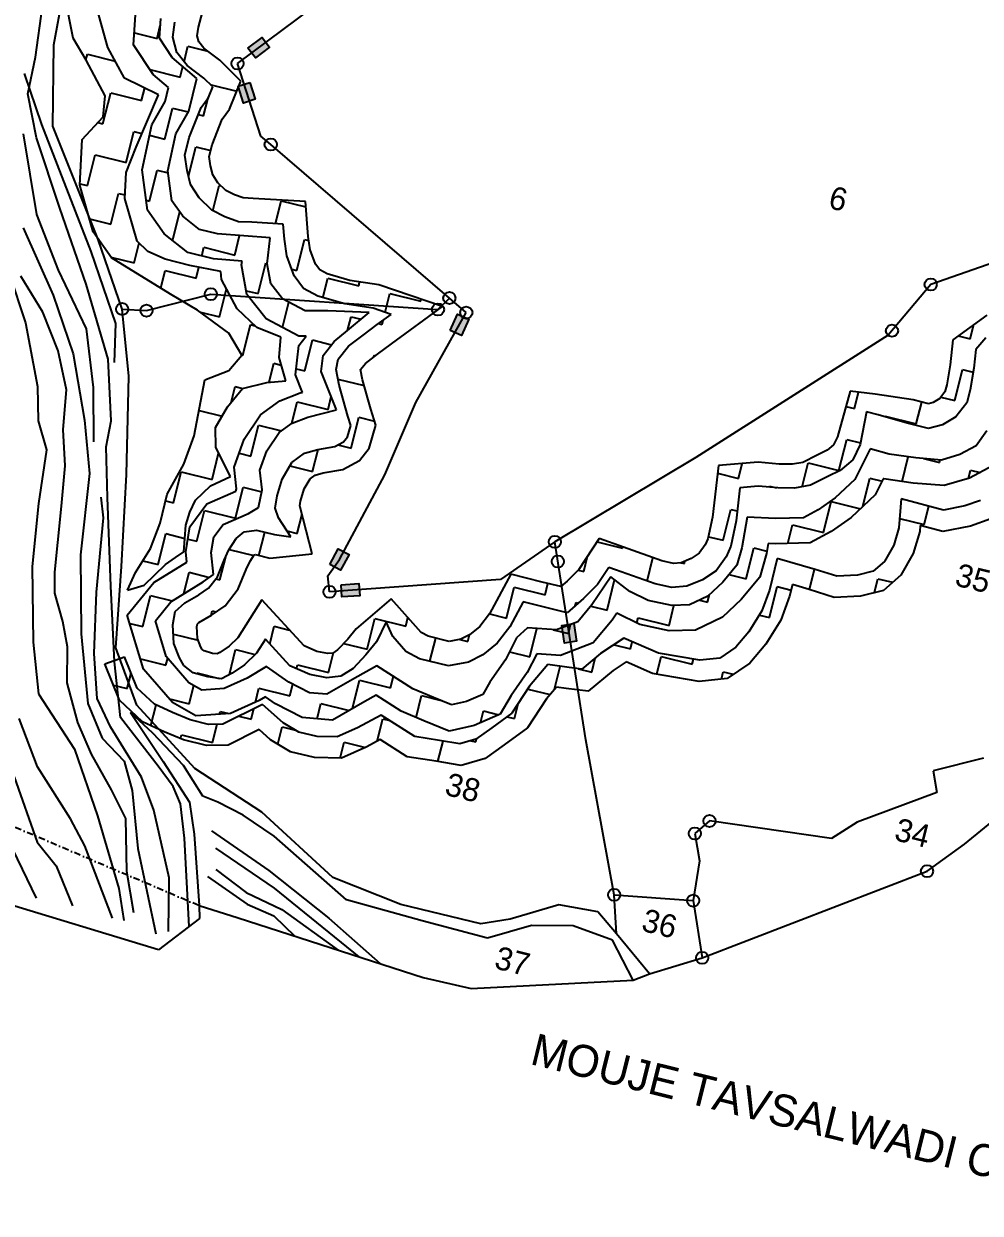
# Model space of a CAD drawing. Header units: metres. Extents: x 312545 to 317295, y 1913851 to 1916479.
# Drawn here: x 313140 to 313891, y 1914309 to 1915243 of the extents above; entities that cross this region are included whole.
import ezdxf

# ---------------------------------------------------------------- set-up
doc = ezdxf.new("R2010")
doc.units = ezdxf.units.M
doc.linetypes.add('DASHDOT', pattern=[1, 0.5, -0.25, 0, -0.25])
for name, color, linetype in [('LINE_WATER', 4, 'Continuous'), ('OFF', 1, 'Continuous'), ('POLY_HATCH', 12, 'Continuous'), ('POLY_PARCEL', 6, 'Continuous'), ('POLY_WATER', 4, 'Continuous'), ('TEXT_MAPOUT', 7, 'Continuous'), ('TEXT_PARCEL', 7, 'Continuous'), ('V_BOUND_LINE', 7, 'Continuous'), ('V_BOUND_STREAM_LINE', 7, 'DASHDOT')]:
    doc.layers.add(name, color=color, linetype=linetype)
doc.styles.add('TEXT_MAP', font='')
doc.styles.get('TEXT_MAP').set_extended_font_data('Kruti Dev 050')

msp = doc.modelspace()

# ---------------------------------------------------------------- hatches: boundary and pattern name
for points in [[(313333.13, 1915224.9), (313327.34, 1915232.62), (313316.18, 1915224.25), (313321.97, 1915216.53)], [(313312.75, 1915181.06), (313321.94, 1915183.99), (313317.7, 1915197.28), (313308.51, 1915194.34)], [(313489.47, 1915011.26), (313480.67, 1915015.23), (313474.94, 1915002.51), (313483.74, 1914998.55)], [(313395.51, 1914826.38), (313387.01, 1914830.93), (313380.42, 1914818.64), (313388.93, 1914814.08)], [(313403.87, 1914794.11), (313403.17, 1914803.74), (313389.26, 1914802.73), (313389.96, 1914793.1)], [(313564.65, 1914756.95), (313574.19, 1914758.45), (313572.01, 1914772.22), (313562.48, 1914770.72)]]:
    msp.add_hatch(color=256).paths.add_polyline_path(points)

# ---------------------------------------------------------------- linework, layer by layer
for points in [[(313316.18, 1915224.25), (313327.34, 1915232.62), (313333.13, 1915224.9), (313321.97, 1915216.53)], [(313317.7, 1915197.28), (313321.94, 1915183.99), (313312.75, 1915181.06), (313308.51, 1915194.34)], [(313474.94, 1915002.51), (313480.67, 1915015.23), (313489.47, 1915011.26), (313483.74, 1914998.55)], [(313380.42, 1914818.64), (313387.01, 1914830.93), (313395.51, 1914826.38), (313388.93, 1914814.08)], [(313389.26, 1914802.73), (313403.17, 1914803.74), (313403.87, 1914794.11), (313389.96, 1914793.1)], [(313572.01, 1914772.22), (313574.19, 1914758.45), (313564.65, 1914756.95), (313562.48, 1914770.72)]]:
    msp.add_lwpolyline(points, close=True)
for centre in [(313307.92, 1915212.03), (313334.05, 1915148.51), (313852.17, 1915038.5), (313287.05, 1915030.87), (313474.29, 1915027.88), (313217.35, 1915019.25), (313236.54, 1915018.03), (313465.34, 1915018.94), (313487.57, 1915016.46), (313821.74, 1915002.23), (313557.01, 1914836.45), (313559.45, 1914820.95), (313380.23, 1914797.23), (313678.45, 1914617.19), (313667.01, 1914607.42), (313849.28, 1914577.77), (313603.66, 1914559.2), (313665.64, 1914554.64), (313672.73, 1914509.76)]:
    msp.add_circle(centre, 4.77)
at = {"layer": 'LINE_WATER'}
for p, q in [((313149.48, 1915217.01), (313154.97, 1915256.93)), ((313143.45, 1915188.24), (313149.48, 1915217.01)), ((313140.52, 1915204.15), (313154.16, 1915164.16)), ((313150.12, 1915153.65), (313143.45, 1915188.24)), ((313154.16, 1915164.16), (313192.89, 1915064.33)), ((313150.31, 1915093.59), (313139.88, 1915156.9)), ((313168.56, 1915098.36), (313150.12, 1915153.65)), ((313189.06, 1915038.79), (313168.56, 1915098.36)), ((313167.56, 1915049.66), (313150.31, 1915093.59)), ((313139.62, 1915082.96), (313163.32, 1915030.23)), ((313192.89, 1915064.33), (313212.26, 1915007.87)), ((313189.32, 1915003.62), (313167.56, 1915049.66)), ((313128.61, 1915047.16), (313141.66, 1915008.45)), ((313155.2, 1915016.78), (313137.75, 1915045.14)), ((313163.32, 1915030.23), (313178.89, 1914984.02)), ((313206.45, 1914979.99), (313189.06, 1915038.79)), ((313167.09, 1914986.43), (313155.2, 1915016.78)), ((313141.66, 1915008.45), (313150.86, 1914958.37)), ((313194.98, 1914957.54), (313189.32, 1915003.62)), ((313212.26, 1915007.87), (313211.25, 1914977.4)), ((313173.82, 1914955.68), (313167.09, 1914986.43)), ((313178.89, 1914984.02), (313187.75, 1914931.97)), ((313208.76, 1914931.54), (313206.45, 1914979.99)), ((313150.86, 1914958.37), (313151.55, 1914931.49)), ((313171.21, 1914924.71), (313173.82, 1914955.68)), ((313195.25, 1914914.91), (313194.98, 1914957.54)), ((313151.55, 1914931.49), (313158.12, 1914908.77)), ((313187.75, 1914931.97), (313191.65, 1914890.15)), ((313204.92, 1914911), (313208.76, 1914931.54)), ((313172.56, 1914896.12), (313171.21, 1914924.71)), ((313158.12, 1914908.77), (313151.8, 1914866.65)), ((313205.91, 1914871.15), (313204.92, 1914911)), ((313169.75, 1914864.36), (313172.56, 1914896.12)), ((313191.65, 1914890.15), (313184.81, 1914826.25)), ((313202.78, 1914855.24), (313201.05, 1914871.51)), ((313208.54, 1914801.71), (313205.91, 1914871.15)), ((313151.8, 1914866.65), (313146.7, 1914817.02)), ((313166.94, 1914835.97), (313169.75, 1914864.36)), ((313197.35, 1914796.86), (313202.78, 1914855.24)), ((313164.5, 1914812.54), (313166.94, 1914835.97)), ((313184.81, 1914826.25), (313185.22, 1914764.3)), ((313146.7, 1914817.02), (313147.44, 1914757.73)), ((313164.64, 1914796.07), (313164.5, 1914812.54)), ((313195.45, 1914748.65), (313197.35, 1914796.86)), ((313211.38, 1914742.11), (313208.54, 1914801.71)), ((313170.95, 1914773.85), (313164.64, 1914796.07)), ((313174.47, 1914754), (313170.95, 1914773.85)), ((313185.22, 1914764.3), (313190.38, 1914709.42)), ((313147.44, 1914757.73), (313151.77, 1914717.07)), ((313174.24, 1914725.81), (313174.47, 1914754)), ((313197.78, 1914713.44), (313195.45, 1914748.65)), ((313216.03, 1914698.58), (313211.38, 1914742.11)), ((313182.56, 1914694.66), (313174.24, 1914725.81)), ((313151.77, 1914717.07), (313180.1, 1914673.56)), ((313208.36, 1914691.25), (313197.78, 1914713.44)), ((313190.38, 1914709.42), (313201.66, 1914682.26)), ((313150.93, 1914659.71), (313136.67, 1914697.69)), ((313193.25, 1914669.67), (313182.56, 1914694.66)), ((313245.61, 1914660.32), (313216.03, 1914698.58)), ((313232.7, 1914651.59), (313208.36, 1914691.25)), ((313201.66, 1914682.26), (313218.93, 1914664.11)), ((313180.1, 1914673.56), (313198.03, 1914621.31)), ((313209.11, 1914641.71), (313193.25, 1914669.67)), ((313176.83, 1914618.85), (313150.93, 1914659.71)), ((313218.93, 1914664.11), (313225.25, 1914641.18)), ((313257.4, 1914644.39), (313245.61, 1914660.32)), ((313132.53, 1914651.94), (313150.7, 1914600.66)), ((313242.34, 1914625.61), (313232.7, 1914651.59)), ((313220.39, 1914619.09), (313209.11, 1914641.71)), ((313225.25, 1914641.18), (313229.68, 1914595.48)), ((313263.15, 1914630.76), (313257.4, 1914644.39)), ((313266.32, 1914603.56), (313263.15, 1914630.76)), ((313188.02, 1914597.57), (313176.83, 1914618.85)), ((313198.03, 1914621.31), (313214.76, 1914564.22)), ((313221.08, 1914577.61), (313220.39, 1914619.09)), ((313254.29, 1914572.46), (313242.34, 1914625.61)), ((313150.07, 1914556.61), (313124.27, 1914610.3)), ((313287.53, 1914609.4), (313332.51, 1914578.36)), ((313150.7, 1914600.66), (313165.65, 1914582.05)), ((313270.11, 1914534.37), (313266.32, 1914603.56)), ((313209.96, 1914540.73), (313188.02, 1914597.57)), ((313229.68, 1914595.48), (313243.88, 1914528.61)), ((313290.58, 1914595.81), (313336.78, 1914564.47)), ((313165.65, 1914582.05), (313178.44, 1914550.61)), ((313226.52, 1914545.06), (313221.08, 1914577.61)), ((313253.91, 1914530.39), (313254.29, 1914572.46)), ((313284.43, 1914573.6), (313315.63, 1914551.75)), ((313290.92, 1914579.05), (313314.71, 1914560.96)), ((313332.51, 1914578.36), (313379.77, 1914540.98)), ((313214.76, 1914564.22), (313218.81, 1914539.05)), ((313336.78, 1914564.47), (313403.1, 1914510.56)), ((313314.71, 1914560.96), (313342.86, 1914547.56)), ((313315.63, 1914551.75), (313336.52, 1914542.72)), ((313342.86, 1914547.56), (313387.02, 1914515.73)), ((313336.52, 1914542.72), (313353.02, 1914526.66)), ((313379.77, 1914540.98), (313419.88, 1914505.16))]:
    msp.add_line(p, q, dxfattribs=at)
at = {"layer": 'OFF'}
for p, q in [((313245.86, 1914516.08), (312871.61, 1914629.25)), ((313278.21, 1914540.64), (313245.86, 1914516.08))]:
    msp.add_line(p, q, dxfattribs=at)
at = {"layer": 'POLY_HATCH'}
for p, q in [((313178.86, 1915231.87), (313171.34, 1915270.11)), ((313206.05, 1915224.61), (313197.73, 1915254.87)), ((313226.43, 1915226.67), (313228, 1915250.4)), ((313246.68, 1915232.04), (313247.69, 1915247.33)), ((313277.33, 1915240.64), (313280.59, 1915252.43)), ((313257.29, 1915232.91), (313258.87, 1915244.44)), ((313276.4, 1915233.85), (313277.33, 1915240.64)), ((313189.19, 1915214.75), (313178.86, 1915231.87)), ((313241.76, 1915203.49), (313226.43, 1915226.67)), ((313256.77, 1915216.77), (313246.68, 1915232.04)), ((313260.22, 1915220.68), (313257.29, 1915232.91)), ((313277.52, 1915229.18), (313276.4, 1915233.85)), ((313281.58, 1915224.14), (313277.52, 1915229.18)), ((313219.38, 1915200.67), (313206.05, 1915224.61)), ((313276.02, 1915200.34), (313256.77, 1915216.77)), ((313268.37, 1915210.57), (313260.22, 1915220.68)), ((313294.01, 1915214.66), (313281.58, 1915224.14)), ((313204.11, 1915186.8), (313189.19, 1915214.75)), ((313281.63, 1915200.46), (313268.37, 1915210.57)), ((313310.58, 1915198.17), (313294.01, 1915214.66)), ((313246.02, 1915187.48), (313219.38, 1915200.67)), ((313253.81, 1915193.21), (313241.76, 1915203.49)), ((313269.67, 1915174.71), (313276.02, 1915200.34)), ((313288.47, 1915193.66), (313281.63, 1915200.46)), ((313301.72, 1915176.31), (313310.58, 1915198.17)), ((313251.07, 1915182.19), (313253.81, 1915193.21)), ((313285.17, 1915185.53), (313288.47, 1915193.66)), ((313202.44, 1915170.23), (313204.11, 1915186.8)), ((313228.29, 1915146.49), (313246.02, 1915187.48)), ((313240.64, 1915164.02), (313251.07, 1915182.19)), ((313279.37, 1915177.6), (313285.17, 1915185.53)), ((313185.9, 1915152.51), (313202.44, 1915170.23)), ((313259.42, 1915156.86), (313269.67, 1915174.71)), ((313270.07, 1915154.05), (313279.37, 1915177.6)), ((313295.97, 1915168.45), (313301.72, 1915176.31)), ((313233.21, 1915128.62), (313240.64, 1915164.02)), ((313288.02, 1915148.31), (313295.97, 1915168.45)), ((313184.26, 1915116.53), (313185.9, 1915152.51)), ((313253.33, 1915127.84), (313259.42, 1915156.86)), ((313266.59, 1915140.01), (313270.07, 1915154.05)), ((313220.55, 1915126.4), (313228.29, 1915146.49)), ((313285.72, 1915139.06), (313288.02, 1915148.31)), ((313268.32, 1915128.08), (313266.59, 1915140.01)), ((313286.77, 1915131.8), (313285.72, 1915139.06)), ((313219.62, 1915106), (313220.55, 1915126.4)), ((313237.34, 1915096.84), (313233.21, 1915128.62)), ((313256.39, 1915104.32), (313253.33, 1915127.84)), ((313271.15, 1915117.16), (313268.32, 1915128.08)), ((313288.6, 1915124.74), (313286.77, 1915131.8)), ((313292.59, 1915118.47), (313288.6, 1915124.74)), ((313194.64, 1915080), (313184.26, 1915116.53)), ((313277.89, 1915106.54), (313271.15, 1915117.16)), ((313298.86, 1915112.35), (313292.59, 1915118.47)), ((313229.25, 1915072.67), (313219.62, 1915106)), ((313287.84, 1915096.83), (313277.89, 1915106.54)), ((313305.55, 1915109.02), (313298.86, 1915112.35)), ((313312.4, 1915106.49), (313305.55, 1915109.02)), ((313320.14, 1915106.14), (313312.4, 1915106.49)), ((313361.26, 1915103.72), (313320.14, 1915106.14)), ((313250.47, 1915078.44), (313237.34, 1915096.84)), ((313265.04, 1915092.19), (313256.39, 1915104.32)), ((313298.08, 1915091.74), (313287.84, 1915096.83)), ((313363.43, 1915076.21), (313361.26, 1915103.72)), ((313278, 1915081.76), (313265.04, 1915092.19)), ((313308.62, 1915087.85), (313298.08, 1915091.74)), ((313319.16, 1915087.36), (313308.62, 1915087.85)), ((313343.8, 1915085.91), (313319.16, 1915087.36)), ((313344.73, 1915074.18), (313343.8, 1915085.91)), ((313208.98, 1915059.47), (313194.64, 1915080)), ((313268.97, 1915063.54), (313250.47, 1915078.44)), ((313292.13, 1915078.25), (313278, 1915081.76)), ((313333.58, 1915075.19), (313292.13, 1915078.25)), ((313237.52, 1915064.43), (313229.25, 1915072.67)), ((313331.27, 1915054.67), (313333.58, 1915075.19)), ((313346.56, 1915060.95), (313344.73, 1915074.18)), ((313364.89, 1915065.66), (313363.43, 1915076.21)), ((313255.35, 1915030.99), (313208.98, 1915059.47)), ((313251.14, 1915058.3), (313237.52, 1915064.43)), ((313270.59, 1915053.48), (313251.14, 1915058.3)), ((313288.99, 1915058.58), (313268.97, 1915063.54)), ((313311.54, 1915056.92), (313288.99, 1915058.58)), ((313352.51, 1915045.42), (313346.56, 1915060.95)), ((313369.15, 1915054.55), (313364.89, 1915065.66)), ((313294.89, 1915048.83), (313270.59, 1915053.48)), ((313295.39, 1915042.52), (313294.89, 1915048.83)), ((313311.22, 1915054.04), (313311.54, 1915056.92)), ((313315.37, 1915030.6), (313311.22, 1915054.04)), ((313334.05, 1915039), (313331.27, 1915054.67)), ((313372.52, 1915050), (313369.15, 1915054.55)), ((313378.33, 1915046.79), (313372.52, 1915050)), ((313307.58, 1915019.55), (313295.39, 1915042.52)), ((313359.86, 1915035.51), (313352.51, 1915045.42)), ((313396.21, 1915041.64), (313378.33, 1915046.79)), ((313418.81, 1915038.2), (313396.21, 1915041.64)), ((313276.53, 1915018.46), (313255.35, 1915030.99)), ((313330.37, 1915011.67), (313315.37, 1915030.6)), ((313343.35, 1915027.25), (313334.05, 1915039)), ((313371.1, 1915029.31), (313359.86, 1915035.51)), ((313468.95, 1915021.25), (313418.81, 1915038.2)), ((313361.02, 1915017.88), (313343.35, 1915027.25)), ((313392.18, 1915023.23), (313371.1, 1915029.31)), ((313414.36, 1915019.86), (313392.18, 1915023.23)), ((313428.8, 1914992.04), (313468.95, 1915021.25)), ((313301.15, 1915000.23), (313276.53, 1915018.46)), ((313323.16, 1915004.69), (313307.58, 1915019.55)), ((313356.1, 1914998.02), (313330.37, 1915011.67)), ((313378.8, 1915017.91), (313361.02, 1915017.88)), ((313411.22, 1915016.53), (313378.8, 1915017.91)), ((313394.39, 1915002.39), (313411.22, 1915016.53)), ((313428.51, 1915015.08), (313414.36, 1915019.86)), ((313417.59, 1915007.14), (313428.51, 1915015.08)), ((313896.17, 1915014.44), (313869.44, 1914995.17)), ((313341.96, 1914997.28), (313323.16, 1915004.69)), ((313383.95, 1914993.87), (313394.39, 1915002.39)), ((313406.57, 1914998.79), (313417.59, 1915007.14)), ((313311.48, 1914983.12), (313301.15, 1915000.23)), ((313340.7, 1914981.09), (313341.96, 1914997.28)), ((313356, 1914990.66), (313361.87, 1914998.03)), ((313361.87, 1914998.03), (313356.1, 1914998.02)), ((313375.08, 1914982.75), (313383.95, 1914993.87)), ((313395.06, 1914990.15), (313406.57, 1914998.79)), ((313869.44, 1914995.17), (313867.44, 1914975.45)), ((313895.36, 1914996.57), (313887.56, 1914987.43)), ((313301.22, 1914971.11), (313311.48, 1914983.12)), ((313353.38, 1914967.64), (313356, 1914990.66)), ((313386.95, 1914979.81), (313395.06, 1914990.15)), ((313408.33, 1914976.6), (313417.89, 1914983.78)), ((313417.89, 1914983.78), (313428.8, 1914992.04)), ((313887.56, 1914987.43), (313886.08, 1914972.89)), ((313345.81, 1914962.85), (313340.7, 1914981.09)), ((313373.67, 1914970.33), (313375.08, 1914982.75)), ((313385.36, 1914971.68), (313386.95, 1914979.81)), ((313404.54, 1914971.77), (313408.33, 1914976.6)), ((313867.44, 1914975.45), (313864.7, 1914959.61)), ((313282.37, 1914963.66), (313301.22, 1914971.11)), ((313358.86, 1914953.83), (313353.38, 1914967.64)), ((313385.63, 1914940.17), (313373.67, 1914970.33)), ((313387.78, 1914959.34), (313385.36, 1914971.68)), ((313404.52, 1914971.69), (313404.54, 1914971.77)), ((313406.09, 1914963.68), (313404.52, 1914971.69)), ((313886.08, 1914972.89), (313883.11, 1914955.74)), ((313273.89, 1914919.68), (313282.37, 1914963.66)), ((313300.18, 1914942.54), (313311.97, 1914956.8)), ((313311.97, 1914956.8), (313331.07, 1914961.69)), ((313331.07, 1914961.69), (313345.81, 1914962.85)), ((313394.55, 1914935.09), (313387.78, 1914959.34)), ((313412.55, 1914940.54), (313406.09, 1914963.68)), ((313864.7, 1914959.61), (313863.35, 1914954.16)), ((313883.11, 1914955.74), (313880.62, 1914945.71)), ((313326.11, 1914936.2), (313341.2, 1914947.26)), ((313341.2, 1914947.26), (313357.04, 1914953.36)), ((313357.04, 1914953.36), (313358.86, 1914953.83)), ((313788.94, 1914954.8), (313778.89, 1914918.96)), ((313808.48, 1914952.28), (313788.94, 1914954.8)), ((313838.45, 1914947.85), (313808.48, 1914952.28)), ((313850.37, 1914944.89), (313838.45, 1914947.85)), ((313854.04, 1914945.84), (313850.37, 1914944.89)), ((313859.27, 1914949), (313854.04, 1914945.84)), ((313863.35, 1914954.16), (313859.27, 1914949)), ((313880.62, 1914945.71), (313871.92, 1914934.66)), ((313290.66, 1914926.33), (313300.18, 1914942.54)), ((313363.08, 1914934.42), (313385.63, 1914940.17)), ((313416.67, 1914927.94), (313412.55, 1914940.54)), ((313801.69, 1914938.44), (313796.9, 1914912.95)), ((313810.92, 1914936.16), (313801.69, 1914938.44)), ((313313.13, 1914917), (313326.11, 1914936.2)), ((313340.62, 1914922.22), (313350.8, 1914929.69)), ((313350.8, 1914929.69), (313363.08, 1914934.42)), ((313394.39, 1914918.95), (313396.98, 1914927.67)), ((313396.98, 1914927.67), (313394.55, 1914935.09)), ((313411.38, 1914910.12), (313416.67, 1914927.94)), ((313833.61, 1914929.68), (313810.92, 1914936.16)), ((313850.47, 1914925.5), (313833.61, 1914929.68)), ((313861.4, 1914928.33), (313850.47, 1914925.5)), ((313871.92, 1914934.66), (313861.4, 1914928.33)), ((313265.94, 1914897.39), (313273.89, 1914919.68)), ((313290.85, 1914910.46), (313290.66, 1914926.33)), ((313330.98, 1914907.96), (313340.62, 1914922.22)), ((313391.28, 1914915.03), (313394.39, 1914918.95)), ((313778.89, 1914918.96), (313775.77, 1914912.62)), ((313896.32, 1914923.48), (313887.84, 1914911.71)), ((313302.4, 1914887.66), (313290.85, 1914910.46)), ((313305.28, 1914895.01), (313313.13, 1914917)), ((313360.51, 1914906.05), (313371.03, 1914908.98)), ((313371.03, 1914908.98), (313384.37, 1914911.21)), ((313384.37, 1914911.21), (313391.28, 1914915.03)), ((313403.68, 1914900.4), (313411.38, 1914910.12)), ((313770.77, 1914908.39), (313763.07, 1914904.56)), ((313775.77, 1914912.62), (313770.77, 1914908.39)), ((313796.9, 1914912.95), (313790.9, 1914900.81)), ((313804.57, 1914909.59), (313792.46, 1914885.4)), ((313819.62, 1914905.31), (313804.57, 1914909.59)), ((313887.84, 1914911.71), (313875.05, 1914904.89)), ((313325.52, 1914892.66), (313330.98, 1914907.96)), ((313350.59, 1914898.71), (313360.51, 1914906.05)), ((313390.65, 1914893.2), (313403.68, 1914900.4)), ((313763.07, 1914904.56), (313751.72, 1914898.86)), ((313790.9, 1914900.81), (313781.19, 1914892.57)), ((313840.54, 1914902.34), (313819.62, 1914905.31)), ((313860.68, 1914900.68), (313840.54, 1914902.34)), ((313875.05, 1914904.89), (313860.68, 1914900.68)), ((313252.84, 1914873.96), (313265.94, 1914897.39)), ((313307.17, 1914878.18), (313305.28, 1914895.01)), ((313327.25, 1914877.25), (313325.52, 1914892.66)), ((313343.1, 1914885.67), (313350.59, 1914898.71)), ((313368.9, 1914888.87), (313375.11, 1914890.6)), ((313375.11, 1914890.6), (313390.65, 1914893.2)), ((313685.5, 1914896.42), (313680.74, 1914855.8)), ((313716.75, 1914898.88), (313685.5, 1914896.42)), ((313733.14, 1914897.53), (313716.75, 1914898.88)), ((313743.7, 1914897.31), (313733.14, 1914897.53)), ((313751.72, 1914898.86), (313743.7, 1914897.31)), ((313781.19, 1914892.57), (313771.47, 1914887.74)), ((313901.26, 1914896.36), (313882.58, 1914886.41)), ((313274.92, 1914869.17), (313286.86, 1914880.51)), ((313286.86, 1914880.51), (313302.4, 1914887.66)), ((313339.01, 1914872.62), (313343.1, 1914885.67)), ((313360.42, 1914878.08), (313364.94, 1914885.94)), ((313364.94, 1914885.94), (313368.9, 1914888.87)), ((313757.84, 1914880.9), (313745.31, 1914878.47)), ((313771.47, 1914887.74), (313757.84, 1914880.9)), ((313792.46, 1914885.4), (313777.2, 1914870.86)), ((313814.96, 1914886), (313808.66, 1914873.41)), ((313815.48, 1914885.85), (313814.96, 1914886)), ((313838.33, 1914882.61), (313815.48, 1914885.85)), ((313862.72, 1914880.59), (313838.33, 1914882.61)), ((313882.58, 1914886.41), (313862.72, 1914880.59)), ((313247.18, 1914851.11), (313252.84, 1914873.96)), ((313283.98, 1914866.2), (313306.75, 1914876.17)), ((313306.75, 1914876.17), (313307.17, 1914878.18)), ((313324.4, 1914863.52), (313327.25, 1914877.25)), ((313337.43, 1914862.79), (313339.01, 1914872.62)), ((313357.36, 1914868.29), (313360.42, 1914878.08)), ((313702.37, 1914878.89), (313699.32, 1914852.81)), ((313716.72, 1914880.02), (313702.37, 1914878.89)), ((313732.17, 1914878.74), (313716.72, 1914880.02)), ((313745.31, 1914878.47), (313732.17, 1914878.74)), ((313777.2, 1914870.86), (313763.75, 1914861.43)), ((313808.66, 1914873.41), (313789.81, 1914855.46)), ((313270.42, 1914848.29), (313283.98, 1914866.2)), ((313270.45, 1914859.67), (313274.92, 1914869.17)), ((313316.57, 1914858.8), (313324.4, 1914863.52)), ((313340.25, 1914855.28), (313337.43, 1914862.79)), ((313356.78, 1914864.73), (313357.36, 1914868.29)), ((313357.17, 1914863.71), (313356.78, 1914864.73)), ((313366.62, 1914827.09), (313357.17, 1914863.71)), ((313828.9, 1914870.3), (313827.24, 1914847.52)), ((313862.27, 1914861.41), (313828.9, 1914870.3)), ((313879.01, 1914864.62), (313862.27, 1914861.41)), ((313891.12, 1914868.97), (313879.01, 1914864.62)), ((313267.33, 1914849.53), (313270.45, 1914859.67)), ((313296.69, 1914850.09), (313316.57, 1914858.8)), ((313349.78, 1914840.25), (313340.25, 1914855.28)), ((313680.74, 1914855.8), (313677.25, 1914838.77)), ((313699.32, 1914852.81), (313695.25, 1914832.95)), ((313707.94, 1914855.84), (313703.88, 1914831.63)), ((313730.43, 1914854.71), (313707.94, 1914855.84)), ((313752.26, 1914855.4), (313730.43, 1914854.71)), ((313763.75, 1914861.43), (313752.26, 1914855.4)), ((313789.81, 1914855.46), (313774.11, 1914844.45)), ((313899.42, 1914854.43), (313883.37, 1914848.66)), ((313239.79, 1914831.11), (313247.18, 1914851.11)), ((313265.8, 1914828.69), (313267.33, 1914849.53)), ((313267.3, 1914828.47), (313270.42, 1914848.29)), ((313289.26, 1914840.28), (313296.69, 1914850.09)), ((313306.85, 1914838.96), (313313.26, 1914844.19)), ((313313.26, 1914844.19), (313322.98, 1914845.61)), ((313322.98, 1914845.61), (313337.03, 1914842.13)), ((313774.11, 1914844.45), (313757.45, 1914835.7)), ((313827.24, 1914847.52), (313823.23, 1914833.81)), ((313843.56, 1914844.57), (313838.49, 1914827.25)), ((313843.9, 1914849.24), (313843.56, 1914844.57)), ((313861.67, 1914844.51), (313843.9, 1914849.24)), ((313883.37, 1914848.66), (313861.67, 1914844.51)), ((313287.32, 1914827.99), (313289.26, 1914840.28)), ((313301.25, 1914830.13), (313306.85, 1914838.96)), ((313337.03, 1914842.13), (313349.78, 1914840.25)), ((313592.01, 1914839), (313575.85, 1914814.8)), ((313610.92, 1914832.25), (313592.01, 1914839)), ((313675.08, 1914833.97), (313670.38, 1914827.44)), ((313677.25, 1914838.77), (313675.08, 1914833.97)), ((313724.6, 1914835.12), (313723.27, 1914827.21)), ((313730.24, 1914834.84), (313724.6, 1914835.12)), ((313757.45, 1914835.7), (313730.24, 1914834.84)), ((313823.23, 1914833.81), (313815.75, 1914820.95)), ((313227.83, 1914812.25), (313239.79, 1914831.11)), ((313251.47, 1914818.6), (313259.24, 1914824.25)), ((313259.24, 1914824.25), (313265.8, 1914828.69)), ((313268.17, 1914820.46), (313267.3, 1914828.47)), ((313289.19, 1914810.88), (313287.32, 1914827.99)), ((313297.55, 1914822.1), (313301.25, 1914830.13)), ((313317.8, 1914821.13), (313321.09, 1914826.32)), ((313321.09, 1914826.32), (313321.11, 1914826.34)), ((313321.11, 1914826.34), (313322.05, 1914826.47)), ((313322.05, 1914826.47), (313333.39, 1914823.66)), ((313333.39, 1914823.66), (313366.62, 1914827.09)), ((313641.08, 1914821.49), (313610.92, 1914832.25)), ((313670.38, 1914827.44), (313664.08, 1914823.24)), ((313691.45, 1914824.53), (313683.65, 1914813.68)), ((313695.25, 1914832.95), (313691.45, 1914824.53)), ((313703.88, 1914831.63), (313699.99, 1914818.16)), ((313723.27, 1914827.21), (313717.91, 1914808.67)), ((313838.49, 1914827.25), (313828.67, 1914810.37)), ((313234.73, 1914802.44), (313251.47, 1914818.6)), ((313242.2, 1914804.36), (313268.17, 1914820.46)), ((313292.16, 1914808.96), (313297.55, 1914822.1)), ((313314.8, 1914814.6), (313317.8, 1914821.13)), ((313599.5, 1914816.36), (313590.49, 1914802.87)), ((313604.6, 1914814.54), (313599.5, 1914816.36)), ((313650.13, 1914819.54), (313641.08, 1914821.49)), ((313656.21, 1914820.02), (313650.13, 1914819.54)), ((313664.08, 1914823.24), (313656.21, 1914820.02)), ((313699.99, 1914818.16), (313688.9, 1914804.81)), ((313731.73, 1914823.4), (313725.57, 1914798.57)), ((313761.48, 1914814.79), (313731.73, 1914823.4)), ((313815.75, 1914820.95), (313807.1, 1914813.29)), ((313221.67, 1914798.57), (313227.83, 1914812.25)), ((313281.09, 1914805.11), (313289.19, 1914810.88)), ((313285.26, 1914800.02), (313292.16, 1914808.96)), ((313308.6, 1914799.48), (313314.8, 1914814.6)), ((313522.42, 1914811), (313505.91, 1914779.91)), ((313547.1, 1914804.88), (313522.42, 1914811)), ((313566.82, 1914805.65), (313561.73, 1914801.26)), ((313575.85, 1914814.8), (313566.82, 1914805.65)), ((313601.04, 1914808.83), (313586.18, 1914786.98)), ((313615.97, 1914797.36), (313601.04, 1914808.83)), ((313635.92, 1914803.37), (313604.6, 1914814.54)), ((313672.93, 1914806.54), (313660.6, 1914801.51)), ((313683.65, 1914813.68), (313672.93, 1914806.54)), ((313717.91, 1914808.67), (313703.42, 1914791.21)), ((313778.53, 1914809.34), (313761.48, 1914814.79)), ((313794.69, 1914810.24), (313778.53, 1914809.34)), ((313807.1, 1914813.29), (313794.69, 1914810.24)), ((313828.67, 1914810.37), (313814.99, 1914798.25)), ((313221.45, 1914778.79), (313242.2, 1914804.36)), ((313221.67, 1914798.57), (313234.73, 1914802.44)), ((313255.5, 1914789.25), (313281.09, 1914805.11)), ((313277.55, 1914794.69), (313285.26, 1914800.02)), ((313298.35, 1914786.21), (313308.6, 1914799.48)), ((313561.73, 1914801.26), (313547.1, 1914804.88)), ((313590.49, 1914802.87), (313579.68, 1914791.92)), ((313630.36, 1914790.46), (313615.97, 1914797.36)), ((313648.87, 1914800.58), (313635.92, 1914803.37)), ((313660.6, 1914801.51), (313648.87, 1914800.58)), ((313688.9, 1914804.81), (313677.29, 1914793.81)), ((313725.57, 1914798.57), (313719.68, 1914782.25)), ((313743.61, 1914802.79), (313741.37, 1914793.77)), ((313756.68, 1914799.01), (313743.61, 1914802.79)), ((313776.4, 1914792.71), (313756.68, 1914799.01)), ((313814.99, 1914798.25), (313797.14, 1914793.85)), ((313243.5, 1914774.47), (313255.5, 1914789.25)), ((313259.02, 1914781.83), (313266.63, 1914788.46)), ((313266.63, 1914788.46), (313277.55, 1914794.69)), ((313327.17, 1914790.85), (313308.22, 1914760.94)), ((313360.17, 1914754.7), (313327.17, 1914790.85)), ((313428.53, 1914791.71), (313401.22, 1914768.19)), ((313445.98, 1914772.4), (313428.53, 1914791.71)), ((313532.14, 1914789.22), (313521.75, 1914769.65)), ((313542.57, 1914786.63), (313532.14, 1914789.22)), ((313579.68, 1914791.92), (313566.66, 1914780.66)), ((313586.18, 1914786.98), (313575.1, 1914773.63)), ((313648.81, 1914786.44), (313630.36, 1914790.46)), ((313662.79, 1914786.86), (313648.81, 1914786.44)), ((313677.29, 1914793.81), (313662.79, 1914786.86)), ((313703.42, 1914791.21), (313688.68, 1914777.26)), ((313741.37, 1914793.77), (313734.61, 1914775.03)), ((313797.14, 1914793.85), (313776.4, 1914792.71)), ((313234.29, 1914736.47), (313221.45, 1914778.79)), ((313257.23, 1914771.19), (313259.02, 1914781.83)), ((313277.57, 1914773.06), (313287.57, 1914778.77)), ((313287.57, 1914778.77), (313298.35, 1914786.21)), ((313505.91, 1914779.91), (313498.21, 1914770.03)), ((313566.66, 1914780.66), (313542.57, 1914786.63)), ((313605.64, 1914780.3), (313602.06, 1914775.03)), ((313623.88, 1914771.56), (313605.64, 1914780.3)), ((313719.68, 1914782.25), (313709.47, 1914765.78)), ((313252.06, 1914746.26), (313243.5, 1914774.47)), ((313257.86, 1914756.56), (313257.23, 1914771.19)), ((313276.1, 1914770.03), (313276.44, 1914772.07)), ((313276.51, 1914760.5), (313276.1, 1914770.03)), ((313276.44, 1914772.07), (313277.57, 1914773.06)), ((313401.22, 1914768.19), (313394.5, 1914760.09)), ((313424.74, 1914773.69), (313417.15, 1914757.95)), ((313429.98, 1914762.17), (313424.74, 1914773.69)), ((313452.17, 1914765.2), (313445.98, 1914772.4)), ((313498.21, 1914770.03), (313490.19, 1914763.49)), ((313521.75, 1914769.65), (313511.74, 1914756.8)), ((313535.63, 1914768.99), (313527.02, 1914761.13)), ((313558.51, 1914767.2), (313535.63, 1914768.99)), ((313575.1, 1914773.63), (313558.51, 1914767.2)), ((313602.06, 1914775.03), (313587.08, 1914756.99)), ((313646.96, 1914766.53), (313623.88, 1914771.56)), ((313688.68, 1914777.26), (313667.59, 1914767.14)), ((313734.61, 1914775.03), (313722.82, 1914756.03)), ((313279.23, 1914753.58), (313276.51, 1914760.5)), ((313308.22, 1914760.94), (313301.52, 1914754.5)), ((313329.88, 1914760), (313322.88, 1914748.95)), ((313348.98, 1914739.08), (313329.88, 1914760)), ((313394.5, 1914760.09), (313386.57, 1914751.5)), ((313440.23, 1914750.25), (313429.98, 1914762.17)), ((313457.55, 1914762.35), (313452.17, 1914765.2)), ((313474.21, 1914758.22), (313457.55, 1914762.35)), ((313483.16, 1914759.9), (313474.21, 1914758.22)), ((313490.19, 1914763.49), (313483.16, 1914759.9)), ((313527.02, 1914761.13), (313518.29, 1914743.87)), ((313611.32, 1914760.7), (313593.01, 1914748.69)), ((313638.48, 1914749.06), (313611.32, 1914760.7)), ((313667.59, 1914767.14), (313646.96, 1914766.53)), ((313709.47, 1914765.78), (313699.1, 1914753.65)), ((313262.3, 1914745.23), (313257.86, 1914756.56)), ((313280.25, 1914751.88), (313279.23, 1914753.58)), ((313281.76, 1914750.69), (313280.25, 1914751.88)), ((313288.4, 1914748.8), (313281.76, 1914750.69)), ((313294.04, 1914749.47), (313291.89, 1914748.35)), ((313301.52, 1914754.5), (313294.04, 1914749.47)), ((313370.29, 1914750.28), (313360.17, 1914754.7)), ((313378.95, 1914748.68), (313370.29, 1914750.28)), ((313386.57, 1914751.5), (313382.77, 1914749.07)), ((313417.15, 1914757.95), (313408.65, 1914747.71)), ((313450.78, 1914744.66), (313440.23, 1914750.25)), ((313511.74, 1914756.8), (313500.52, 1914747.65)), ((313587.08, 1914756.99), (313561.47, 1914747.06)), ((313699.1, 1914753.65), (313686.56, 1914745.11)), ((313722.82, 1914756.03), (313710.21, 1914741.25)), ((313203.81, 1914740.55), (313219.37, 1914746.05)), ((313215.31, 1914711.97), (313203.81, 1914740.55)), ((313229.24, 1914721.54), (313219.37, 1914746.05)), ((313269.75, 1914725.77), (313252.06, 1914746.26)), ((313265.93, 1914739.23), (313262.3, 1914745.23)), ((313291.89, 1914748.35), (313288.4, 1914748.8)), ((313322.88, 1914748.95), (313313.37, 1914739.81)), ((313382.77, 1914749.07), (313378.95, 1914748.68)), ((313408.65, 1914747.71), (313398.74, 1914736.96)), ((313473.66, 1914738.98), (313450.78, 1914744.66)), ((313489.3, 1914741.92), (313473.66, 1914738.98)), ((313500.52, 1914747.65), (313489.3, 1914741.92)), ((313518.29, 1914743.87), (313506.17, 1914726.33)), ((313542.88, 1914748.51), (313535.4, 1914733.7)), ((313561.47, 1914747.06), (313542.88, 1914748.51)), ((313593.01, 1914748.69), (313578.31, 1914736.4)), ((313612.96, 1914742.05), (313602.86, 1914735.42)), ((313633.77, 1914733.14), (313612.96, 1914742.05)), ((313670.83, 1914743.49), (313638.48, 1914749.06)), ((313686.56, 1914745.11), (313670.83, 1914743.49)), ((313710.21, 1914741.25), (313692.39, 1914729.13)), ((313256.94, 1914710.24), (313234.29, 1914736.47)), ((313273.06, 1914733.62), (313265.93, 1914739.23)), ((313284.6, 1914730.34), (313273.06, 1914733.62)), ((313303.65, 1914733.28), (313295.34, 1914728.95)), ((313313.37, 1914739.81), (313303.65, 1914733.28)), ((313330.65, 1914738.43), (313315.63, 1914729.38)), ((313348.19, 1914726.31), (313330.65, 1914738.43)), ((313364.74, 1914732.19), (313348.98, 1914739.08)), ((313378.19, 1914729.7), (313364.74, 1914732.19)), ((313389.12, 1914730.83), (313378.19, 1914729.7)), ((313398.74, 1914736.96), (313389.12, 1914730.83)), ((313417.45, 1914739.11), (313398.12, 1914728.36)), ((313445.73, 1914721), (313417.45, 1914739.11)), ((313535.4, 1914733.7), (313522.9, 1914715.62)), ((313551.6, 1914739.96), (313537.23, 1914722.97)), ((313568.2, 1914737.68), (313551.6, 1914739.96)), ((313578.31, 1914736.4), (313568.2, 1914737.68)), ((313602.86, 1914735.42), (313583.37, 1914719.13)), ((313670.26, 1914726.86), (313633.77, 1914733.14)), ((313242.69, 1914709.01), (313229.24, 1914721.54)), ((313279.96, 1914719.91), (313269.75, 1914725.77)), ((313295.34, 1914728.95), (313284.6, 1914730.34)), ((313315.63, 1914729.38), (313297.47, 1914721.12)), ((313364.42, 1914717.84), (313348.19, 1914726.31)), ((313398.12, 1914728.36), (313378.01, 1914716.69)), ((313506.17, 1914726.33), (313500.44, 1914716.65)), ((313537.23, 1914722.97), (313523.42, 1914701.88)), ((313558.34, 1914722.38), (313550.48, 1914713.09)), ((313566.05, 1914721.33), (313558.34, 1914722.38)), ((313692.39, 1914729.13), (313670.26, 1914726.86)), ((313297.47, 1914721.12), (313279.96, 1914719.91)), ((313329.91, 1914714.81), (313324.89, 1914711.79)), ((313337.92, 1914709.28), (313329.91, 1914714.81)), ((313378.01, 1914716.69), (313364.42, 1914717.84)), ((313416.73, 1914716), (313407.93, 1914711.1)), ((313436.46, 1914703.36), (313416.73, 1914716)), ((313461.82, 1914714.23), (313445.73, 1914721)), ((313475.95, 1914708.51), (313461.82, 1914714.23)), ((313500.44, 1914716.65), (313487.71, 1914711.14)), ((313522.9, 1914715.62), (313514.24, 1914701)), ((313550.48, 1914713.09), (313535.56, 1914690.32)), ((313583.37, 1914719.13), (313566.05, 1914721.33)), ((313233.38, 1914695.14), (313215.31, 1914711.97)), ((313257, 1914702.4), (313242.69, 1914709.01)), ((313275.31, 1914699.69), (313256.94, 1914710.24)), ((313327.66, 1914708.74), (313296.42, 1914693.23)), ((313324.89, 1914711.79), (313302.43, 1914701.56)), ((313343.71, 1914694.34), (313327.66, 1914708.74)), ((313358.77, 1914698.4), (313337.92, 1914709.28)), ((313407.93, 1914711.1), (313382.57, 1914696.38)), ((313454.25, 1914695.88), (313436.46, 1914703.36)), ((313487.71, 1914711.14), (313475.95, 1914708.51)), ((313250.31, 1914687.32), (313233.38, 1914695.14)), ((313270.87, 1914696.51), (313257, 1914702.4)), ((313285.31, 1914692.92), (313270.87, 1914696.51)), ((313302.43, 1914701.56), (313275.31, 1914699.69)), ((313356, 1914687), (313343.71, 1914694.34)), ((313382.57, 1914696.38), (313358.77, 1914698.4)), ((313420.64, 1914700.39), (313402.19, 1914690.26)), ((313447.09, 1914683.41), (313420.64, 1914700.39)), ((313474.24, 1914687.78), (313454.25, 1914695.88)), ((313514.24, 1914701), (313493.88, 1914692.18)), ((313523.42, 1914701.88), (313507.71, 1914690.45)), ((313265.62, 1914680.81), (313250.31, 1914687.32)), ((313296.42, 1914693.23), (313285.31, 1914692.92)), ((313324.97, 1914688.99), (313300.51, 1914676.85)), ((313333.89, 1914680.99), (313324.97, 1914688.99)), ((313370.44, 1914683.42), (313356, 1914687)), ((313402.19, 1914690.26), (313386.32, 1914683.16)), ((313493.88, 1914692.18), (313474.24, 1914687.78)), ((313507.71, 1914690.45), (313495.02, 1914681.34)), ((313535.56, 1914690.32), (313517.37, 1914677.08)), ((313283.52, 1914676.38), (313265.62, 1914680.81)), ((313300.51, 1914676.85), (313283.52, 1914676.38)), ((313349.65, 1914671.58), (313333.89, 1914680.99)), ((313386.32, 1914683.16), (313370.44, 1914683.42)), ((313409.53, 1914675.48), (313389.71, 1914666.61)), ((313419.98, 1914681.22), (313409.53, 1914675.48)), ((313441.13, 1914667.64), (313419.98, 1914681.22)), ((313466.59, 1914680.42), (313447.09, 1914683.41)), ((313482.47, 1914677.71), (313466.59, 1914680.42)), ((313495.02, 1914681.34), (313482.47, 1914677.71)), ((313517.37, 1914677.08), (313502.34, 1914666.28)), ((313368.29, 1914666.96), (313349.65, 1914671.58)), ((313389.71, 1914666.61), (313368.29, 1914666.96)), ((313463.95, 1914664.14), (313441.13, 1914667.64)), ((313502.34, 1914666.28), (313483.42, 1914660.81)), ((313483.42, 1914660.81), (313463.95, 1914664.14))]:
    msp.add_line(p, q, dxfattribs=at)
at = {"layer": 'POLY_HATCH', "linetype": 'Continuous'}
for p, q in [((313227.05, 1915236.11), (313244.78, 1915231.72)), ((313244.78, 1915231.72), (313247.34, 1915242.06)), ((313189.02, 1915215.04), (313190.11, 1915219.46)), ((313190.11, 1915219.46), (313211.93, 1915214.05)), ((313266.06, 1915213.44), (313269.09, 1915225.69)), ((313269.09, 1915225.69), (313284.59, 1915221.85)), ((313239.25, 1915207.27), (313263.06, 1915201.37)), ((313263.06, 1915201.37), (313265.12, 1915209.65)), ((313202.37, 1915164.79), (313208.4, 1915189.11)), ((313208.4, 1915189.11), (313232.72, 1915183.08)), ((313232.72, 1915183.08), (313235.14, 1915192.87)), ((313287.26, 1915194.86), (313287.38, 1915195.34)), ((313287.38, 1915195.34), (313307.42, 1915190.37)), ((313281.35, 1915171.02), (313284.83, 1915185.07)), ((313251, 1915152.74), (313257.03, 1915177.05)), ((313257.03, 1915177.05), (313269.27, 1915174.02)), ((313277.18, 1915172.06), (313281.35, 1915171.02)), ((313198.3, 1915165.8), (313202.37, 1915164.79)), ((313220.66, 1915134.45), (313226.69, 1915158.77)), ((313226.69, 1915158.77), (313232.93, 1915157.22)), ((313238.9, 1915155.74), (313251, 1915152.74)), ((313269.54, 1915123.37), (313275.32, 1915146.71)), ((313275.32, 1915146.71), (313286.91, 1915143.84)), ((313190.31, 1915116.16), (313196.34, 1915140.48)), ((313196.34, 1915140.48), (313220.66, 1915134.45)), ((313238.95, 1915104.1), (313244.98, 1915128.42)), ((313244.98, 1915128.42), (313253.53, 1915126.3)), ((313184.31, 1915117.65), (313190.31, 1915116.16)), ((313288.67, 1915096.42), (313293.61, 1915116.36)), ((313293.61, 1915116.36), (313295.13, 1915115.98)), ((313208.6, 1915085.81), (313214.63, 1915110.13)), ((313214.63, 1915110.13), (313219.75, 1915108.86)), ((313236.31, 1915104.76), (313238.95, 1915104.1)), ((313257.23, 1915073.76), (313262.64, 1915095.55)), ((313337.77, 1915086.27), (313342.24, 1915104.3)), ((313342.24, 1915104.3), (313361.59, 1915099.51)), ((313191.8, 1915089.98), (313208.6, 1915085.81)), ((313305.87, 1915061.7), (313309.65, 1915076.96)), ((313226.89, 1915055.47), (313230.78, 1915071.15)), ((313255.86, 1915074.1), (313257.23, 1915073.76)), ((313279.85, 1915060.85), (313281.55, 1915067.73)), ((313281.55, 1915067.73), (313305.87, 1915061.7)), ((313354.5, 1915049.64), (313360.53, 1915073.96)), ((313360.53, 1915073.96), (313363.86, 1915073.13)), ((313208.6, 1915060), (313226.89, 1915055.47)), ((313247.78, 1915035.64), (313251.21, 1915049.44)), ((313251.21, 1915049.44), (313275.52, 1915043.41)), ((313275.52, 1915043.41), (313277.68, 1915052.12)), ((313324.16, 1915031.35), (313330.19, 1915055.67)), ((313330.19, 1915055.67), (313331.35, 1915055.38)), ((313350.52, 1915050.63), (313354.5, 1915049.64)), ((313375, 1915028.19), (313378.82, 1915043.61)), ((313378.82, 1915043.61), (313403.14, 1915037.58)), ((313403.14, 1915037.58), (313403.85, 1915040.48)), ((313293.81, 1915013.06), (313299.29, 1915035.17)), ((313314.83, 1915033.66), (313324.16, 1915031.35)), ((313423.77, 1915016.68), (313427.45, 1915031.55)), ((313427.45, 1915031.55), (313451.77, 1915025.52)), ((313343.38, 1915004.77), (313348.3, 1915024.63)), ((313451.77, 1915025.52), (313452.12, 1915026.94)), ((313278.79, 1915016.79), (313293.81, 1915013.06)), ((313394.42, 1915002.41), (313397.11, 1915013.26)), ((313397.11, 1915013.26), (313405, 1915011.31)), ((313312.1, 1914982.72), (313318.13, 1915007.04)), ((313318.13, 1915007.04), (313321.6, 1915006.17)), ((313418.67, 1915007.92), (313421.42, 1915007.24)), ((313421.42, 1915007.24), (313422.24, 1915010.52)), ((313883.24, 1914995.98), (313886.01, 1915007.11)), ((313360.73, 1914970.66), (313366.76, 1914994.98)), ((313366.76, 1914994.98), (313381.84, 1914991.24)), ((313873.81, 1914998.32), (313883.24, 1914995.98)), ((313311.31, 1914982.91), (313312.1, 1914982.72)), ((313332.73, 1914961.82), (313336.41, 1914976.69)), ((313336.41, 1914976.69), (313342.34, 1914975.22)), ((313415.09, 1914981.68), (313415.39, 1914982.92)), ((313415.39, 1914982.92), (313416.41, 1914982.67)), ((313353.92, 1914972.35), (313360.73, 1914970.66)), ((313871.19, 1914947.34), (313877.22, 1914971.66)), ((313877.22, 1914971.66), (313885.51, 1914969.6)), ((313302.97, 1914945.91), (313306.07, 1914958.4)), ((313306.07, 1914958.4), (313312.24, 1914956.87)), ((313386.83, 1914964.19), (313407.37, 1914959.1)), ((313350.52, 1914929.48), (313354.7, 1914946.34)), ((313354.7, 1914946.34), (313379.02, 1914940.31)), ((313379.02, 1914940.31), (313381.54, 1914950.48)), ((313792.21, 1914941.11), (313795.39, 1914953.97)), ((313840.84, 1914929.06), (313845.09, 1914946.2)), ((313860.13, 1914950.08), (313871.19, 1914947.34)), ((313277.74, 1914939.61), (313295.83, 1914935.13)), ((313785.56, 1914942.76), (313792.21, 1914941.11)), ((313318.33, 1914903.74), (313324.36, 1914928.06)), ((313324.36, 1914928.06), (313342.46, 1914923.57)), ((313397.31, 1914909.97), (313403.34, 1914934.28)), ((313403.34, 1914934.28), (313415.59, 1914931.25)), ((313816.4, 1914934.59), (313816.52, 1914935.09)), ((313816.52, 1914935.09), (313840.84, 1914929.06)), ((313366.96, 1914891.68), (313371.26, 1914909.02)), ((313386.83, 1914912.57), (313397.31, 1914909.97)), ((313780.15, 1914892.48), (313786.18, 1914916.8)), ((313786.18, 1914916.8), (313797.11, 1914914.09)), ((313287.98, 1914885.45), (313293.09, 1914906.05)), ((313309.2, 1914906), (313318.33, 1914903.74)), ((313829.63, 1914883.84), (313834.43, 1914903.21)), ((313846.45, 1914901.85), (313859.13, 1914898.71)), ((313859.13, 1914898.71), (313859.64, 1914900.76)), ((313257.63, 1914867.16), (313263.66, 1914891.48)), ((313263.66, 1914891.48), (313287.98, 1914885.45)), ((313349.1, 1914896.11), (313366.96, 1914891.68)), ((313684.78, 1914890.31), (313701.17, 1914886.25)), ((313701.17, 1914886.25), (313704.05, 1914897.88)), ((313751.14, 1914879.6), (313755.83, 1914898.51)), ((313755.83, 1914898.51), (313780.15, 1914892.48)), ((313881.84, 1914886.19), (313883.44, 1914892.68)), ((313883.44, 1914892.68), (313890.89, 1914890.84)), ((313725.26, 1914879.31), (313725.49, 1914880.22)), ((313725.49, 1914880.22), (313731.09, 1914878.83)), ((313798.94, 1914864.15), (313804.46, 1914886.45)), ((313804.46, 1914886.45), (313814.01, 1914884.09)), ((313306.27, 1914855.1), (313312.3, 1914879.42)), ((313312.3, 1914879.42), (313326.95, 1914875.79)), ((313251.53, 1914868.68), (313257.63, 1914867.16)), ((313689.11, 1914837.62), (313695.14, 1914861.93)), ((313695.14, 1914861.93), (313700.24, 1914860.67)), ((313768.09, 1914843.85), (313774.12, 1914868.16)), ((313774.12, 1914868.16), (313797.15, 1914862.45)), ((313847.07, 1914850.08), (313850.65, 1914864.51)), ((313275.92, 1914836.82), (313281.95, 1914861.13)), ((313281.95, 1914861.13), (313306.27, 1914855.1)), ((313354.9, 1914843.05), (313358.63, 1914858.06)), ((313827.78, 1914854.86), (313847.07, 1914850.08)), ((313245.58, 1914818.53), (313251.61, 1914842.85)), ((313251.61, 1914842.85), (313266.56, 1914839.14)), ((313324.81, 1914825.79), (313329.34, 1914844.04)), ((313346.72, 1914845.08), (313354.9, 1914843.05)), ((313740.12, 1914835.15), (313743.77, 1914849.88)), ((313743.77, 1914849.88), (313768.09, 1914843.85)), ((313268.89, 1914838.56), (313275.92, 1914836.82)), ((313590.22, 1914836.32), (313610.13, 1914831.39)), ((313677.59, 1914840.47), (313689.11, 1914837.62)), ((313294.21, 1914806.47), (313298.71, 1914824.61)), ((313301.47, 1914830.48), (313320.71, 1914825.71)), ((313579.78, 1914813.1), (313582.78, 1914825.17)), ((313610.13, 1914831.39), (313610.39, 1914832.44)), ((313707.4, 1914807.27), (313713.43, 1914831.59)), ((313713.43, 1914831.59), (313723.58, 1914829.07)), ((313233.68, 1914821.48), (313245.58, 1914818.53)), ((313629.56, 1914805.64), (313634.1, 1914823.98)), ((313656.03, 1914820.01), (313658.76, 1914819.33)), ((313658.76, 1914819.33), (313659.24, 1914821.26)), ((313756.95, 1914798.93), (313760.93, 1914814.95)), ((313265.7, 1914795.57), (313269.89, 1914812.5)), ((313269.89, 1914812.5), (313285.89, 1914808.53)), ((313290.88, 1914807.3), (313294.21, 1914806.47)), ((313575.28, 1914814.22), (313579.78, 1914813.1)), ((313598.07, 1914782.75), (313603.98, 1914806.58)), ((313693.76, 1914810.65), (313707.4, 1914807.27)), ((313807.98, 1914796.52), (313810.69, 1914807.47)), ((313810.69, 1914807.47), (313822.19, 1914804.62)), ((313519.09, 1914776.52), (313525.12, 1914800.84)), ((313525.12, 1914800.84), (313549.44, 1914794.81)), ((313549.44, 1914794.81), (313551.65, 1914803.75)), ((313725.69, 1914776.93), (313731.71, 1914801.24)), ((313731.71, 1914801.24), (313742.56, 1914798.55)), ((313233.52, 1914769.9), (313239.55, 1914794.21)), ((313239.55, 1914794.21), (313256.66, 1914789.97)), ((313573.13, 1914786.25), (313573.75, 1914788.78)), ((313573.75, 1914788.78), (313575.54, 1914788.34)), ((313670.57, 1914790.59), (313677.05, 1914788.98)), ((313677.05, 1914788.98), (313678.54, 1914795)), ((313287.3, 1914778.61), (313288.18, 1914782.15)), ((313288.18, 1914782.15), (313291.34, 1914781.37)), ((313505.83, 1914779.81), (313519.09, 1914776.52)), ((313585.3, 1914785.92), (313598.07, 1914782.75)), ((313646.71, 1914770.7), (313650.62, 1914786.5)), ((313717.62, 1914778.93), (313725.69, 1914776.93)), ((313223.39, 1914772.41), (313233.52, 1914769.9)), ((313333.36, 1914756.18), (313336.81, 1914770.1)), ((313336.81, 1914770.1), (313348.84, 1914767.11)), ((313409.77, 1914752.01), (313415.79, 1914776.32)), ((313415.79, 1914776.32), (313440.11, 1914770.3)), ((313440.11, 1914770.3), (313441.78, 1914777.04)), ((313537.38, 1914746.18), (313542.89, 1914768.42)), ((313567.73, 1914764.47), (313569.46, 1914771.44)), ((313621.4, 1914772.74), (313622.39, 1914776.73)), ((313622.39, 1914776.73), (313646.71, 1914770.7)), ((313257.59, 1914762.89), (313257.83, 1914763.87)), ((313257.83, 1914763.87), (313277.06, 1914759.1)), ((313459.06, 1914742.6), (313463.58, 1914760.85)), ((313482.53, 1914759.78), (313488.75, 1914758.24)), ((313488.75, 1914758.24), (313490.03, 1914763.4)), ((313555.87, 1914767.41), (313567.73, 1914764.47)), ((313301.61, 1914732.22), (313306.47, 1914751.81)), ((313306.47, 1914751.81), (313321.88, 1914747.99)), ((313379.42, 1914733.72), (313383.31, 1914749.42)), ((313391.27, 1914756.59), (313409.77, 1914752.01)), ((313521.46, 1914750.13), (313537.38, 1914746.18)), ((313603.53, 1914755.59), (313616.36, 1914752.41)), ((313616.36, 1914752.41), (313617.73, 1914757.95)), ((313719.55, 1914752.2), (313719.66, 1914752.61)), ((313719.66, 1914752.61), (313719.86, 1914752.56)), ((313231.85, 1914744.5), (313251.81, 1914739.55)), ((313251.81, 1914739.55), (313253.15, 1914744.99)), ((313586.01, 1914734.12), (313588.74, 1914745.12)), ((313637.24, 1914732.54), (313640.68, 1914746.38)), ((313640.68, 1914746.38), (313664.99, 1914740.35)), ((313664.99, 1914740.35), (313665.98, 1914744.33)), ((313221.46, 1914721.26), (313224.47, 1914733.39)), ((313275.94, 1914732.8), (313276.12, 1914733.52)), ((313276.12, 1914733.52), (313293.69, 1914729.16)), ((313354.35, 1914736.73), (313355.1, 1914739.75)), ((313355.1, 1914739.75), (313379.42, 1914733.72)), ((313428.05, 1914721.66), (313430.33, 1914730.86)), ((313556.86, 1914720.63), (313561.32, 1914738.62)), ((313575.27, 1914736.78), (313586.01, 1914734.12)), ((313687.91, 1914728.67), (313689.31, 1914734.32)), ((313689.31, 1914734.32), (313697.16, 1914732.37)), ((313210.48, 1914723.98), (313221.46, 1914721.26)), ((313270.09, 1914709.2), (313273.65, 1914723.53)), ((313322.04, 1914710.49), (313324.76, 1914721.46)), ((313324.76, 1914721.46), (313349.07, 1914715.43)), ((313349.07, 1914715.43), (313351.36, 1914724.65)), ((313398.23, 1914705.47), (313403.74, 1914727.69)), ((313403.74, 1914727.69), (313428.05, 1914721.66)), ((313254.49, 1914713.07), (313270.09, 1914709.2)), ((313448.11, 1914698.46), (313452.37, 1914715.63)), ((313452.37, 1914715.63), (313467.81, 1914711.8)), ((313535.79, 1914720.76), (313553.3, 1914716.42)), ((313240.03, 1914692.07), (313244.07, 1914708.37)), ((313293.86, 1914700.97), (313294.41, 1914703.17)), ((313294.41, 1914703.17), (313301.24, 1914701.48)), ((313318.73, 1914697.14), (313320.75, 1914705.31)), ((313370.42, 1914697.41), (313373.39, 1914709.4)), ((313373.39, 1914709.4), (313395.54, 1914703.91)), ((313498.7, 1914694.27), (313501, 1914703.57)), ((313501, 1914703.57), (313513.2, 1914700.55)), ((313525.32, 1914697.55), (313528.21, 1914709.19)), ((313309.11, 1914699.53), (313318.73, 1914697.14)), ((313417.72, 1914679.97), (313422.02, 1914697.34)), ((313422.02, 1914697.34), (313427.51, 1914695.99)), ((313519.46, 1914699), (313525.32, 1914697.55)), ((313263.3, 1914681.8), (313264.06, 1914684.89)), ((313264.06, 1914684.89), (313288.38, 1914678.86)), ((313288.38, 1914678.86), (313291.91, 1914693.11)), ((313339.68, 1914677.54), (313343.04, 1914691.12)), ((313343.04, 1914691.12), (313353.41, 1914688.55)), ((313388.6, 1914666.63), (313391.68, 1914679.06)), ((313391.68, 1914679.06), (313408.32, 1914674.93)), ((313465.35, 1914663.9), (313469.33, 1914679.95)), ((313491.13, 1914680.21), (313494.97, 1914679.26)), ((313494.97, 1914679.26), (313495.59, 1914681.75))]:
    msp.add_line(p, q, dxfattribs=at)
at = {"layer": 'POLY_PARCEL'}
for p, q in [((313307.92, 1915212.03), (313425.43, 1915300.12)), ((313326.15, 1915154.96), (313307.92, 1915212.03)), ((313334.05, 1915148.51), (313326.15, 1915154.96)), ((313474.29, 1915027.88), (313334.05, 1915148.51)), ((314014.1, 1915095), (313852.17, 1915038.5)), ((313236.54, 1915018.03), (313287.05, 1915030.87)), ((313287.05, 1915030.87), (313465.34, 1915018.94)), ((313852.17, 1915038.5), (313818.74, 1914998.65)), ((313465.34, 1915018.94), (313474.29, 1915027.88)), ((313487.57, 1915016.46), (313474.29, 1915027.88)), ((313217.35, 1915019.25), (313236.54, 1915018.03)), ((313447.97, 1914945.8), (313487.57, 1915016.46)), ((313818.74, 1914998.65), (313667.64, 1914902.73)), ((313423.59, 1914889.01), (313447.97, 1914945.8)), ((313667.64, 1914902.73), (313557.01, 1914836.45)), ((313387.97, 1914822.51), (313423.59, 1914889.01)), ((313557.01, 1914836.45), (313514.37, 1914806.97)), ((313581.53, 1914680.84), (313557.01, 1914836.45)), ((313378.9, 1914809.69), (313387.97, 1914822.51)), ((313380.23, 1914797.23), (313378.9, 1914809.69)), ((313514.37, 1914806.97), (313380.23, 1914797.23)), ((313603.66, 1914559.2), (313581.53, 1914680.84)), ((313893.53, 1914666.51), (313854.08, 1914656.49)), ((313854.08, 1914656.49), (313857.09, 1914639.53)), ((313857.09, 1914639.53), (313794.53, 1914616.32)), ((313678.45, 1914617.19), (313667.01, 1914607.42)), ((313774.19, 1914603.36), (313678.45, 1914617.19)), ((313794.53, 1914616.32), (313774.19, 1914603.36)), ((313667.01, 1914607.42), (313670.66, 1914585.81)), ((313670.66, 1914585.81), (313665.64, 1914554.64)), ((313603.66, 1914559.2), (313665.64, 1914554.64)), ((313605.61, 1914528.66), (313603.66, 1914559.2)), ((313665.64, 1914554.64), (313672.73, 1914509.76))]:
    msp.add_line(p, q, dxfattribs=at)
at = {"layer": 'POLY_WATER'}
for p, q in [((313163.8, 1915226.65), (313179.76, 1915314.28)), ((313162.99, 1915162.91), (313163.8, 1915226.65)), ((313198.63, 1915074), (313162.99, 1915162.91)), ((313217.35, 1915019.25), (313198.63, 1915074)), ((313222.77, 1914966.64), (313217.35, 1915019.25)), ((313220.91, 1914889.34), (313222.77, 1914966.64)), ((313216.86, 1914817.18), (313220.91, 1914889.34)), ((313212.52, 1914753.17), (313216.86, 1914817.18)), ((313229.05, 1914708.17), (313212.52, 1914753.17)), ((313274.38, 1914658.34), (313229.05, 1914708.17)), ((313241.4, 1914686.13), (313223.96, 1914702.37)), ((313223.96, 1914702.37), (313249.7, 1914663.8)), ((313265.56, 1914660.79), (313241.4, 1914686.13)), ((313249.7, 1914663.8), (313270.4, 1914631.95)), ((313280.82, 1914636.74), (313265.56, 1914660.79)), ((313327, 1914623.98), (313274.38, 1914658.34)), ((313270.4, 1914631.95), (313274.04, 1914606.79)), ((313292.55, 1914631.98), (313280.82, 1914636.74)), ((313312.45, 1914621.84), (313292.55, 1914631.98)), ((313336.7, 1914605.38), (313312.45, 1914621.84)), ((313382.92, 1914572.87), (313327, 1914623.98)), ((313274.04, 1914606.79), (313277.89, 1914550.72)), ((313393.48, 1914555.36), (313336.7, 1914605.38)), ((313436.31, 1914551.67), (313382.92, 1914572.87)), ((313453.02, 1914538.76), (313393.48, 1914555.36)), ((313277.89, 1914550.72), (313278.21, 1914540.64)), ((313499.09, 1914536.38), (313436.31, 1914551.67)), ((313560.11, 1914551.39), (313522.11, 1914540.15)), ((313590.86, 1914545.85), (313560.11, 1914551.39)), ((313605.61, 1914528.66), (313590.86, 1914545.85)), ((313504.09, 1914525.18), (313453.02, 1914538.76)), ((313522.11, 1914540.15), (313499.09, 1914536.38)), ((313538.81, 1914534.99), (313504.09, 1914525.18)), ((313571.34, 1914534.76), (313538.81, 1914534.99)), ((313602.27, 1914523.6), (313571.34, 1914534.76)), ((313631.29, 1914497.26), (313605.61, 1914528.66)), ((313618.6, 1914492.18), (313602.27, 1914523.6)), ((313618.6, 1914492.18), (313631.29, 1914497.26))]:
    msp.add_line(p, q, dxfattribs=at)
at = {"layer": 'V_BOUND_LINE'}
for p, q in [((313878.77, 1914598.94), (313943.25, 1914652.01)), ((313849.28, 1914577.77), (313878.77, 1914598.94)), ((313672.73, 1914509.76), (313849.28, 1914577.77)), ((313277.48, 1914550.85), (313277.89, 1914550.72)), ((313277.89, 1914550.72), (313308.36, 1914541.01)), ((313308.36, 1914541.01), (313453.62, 1914494.32)), ((313631.29, 1914497.26), (313672.73, 1914509.76)), ((313453.62, 1914494.32), (313491.39, 1914485.67)), ((313491.39, 1914485.67), (313618.6, 1914492.18))]:
    msp.add_line(p, q, dxfattribs=at)
at = {"layer": 'V_BOUND_STREAM_LINE', "ltscale": 10}
msp.add_line((313277.48, 1914550.85), (313033.33, 1914654.74), dxfattribs=at)

# ---------------------------------------------------------------- texts
at = {"layer": 'TEXT_MAPOUT'}
msp.add_text('MOUJE TAVSALWADI CHI SHIV', height=25.0532, rotation=346.07479, dxfattribs=at).set_placement((313536.73, 1914426.45))
at = {"layer": 'TEXT_PARCEL', "style": 'TEXT_MAP'}
for s, height, p in [('6', 18.04, (313770.94, 1915098.78)), ('35', 18.038, (313870.24, 1914802.36)), ('38', 18.038, (313469.77, 1914637.95)), ('34', 18.038, (313822.73, 1914602.35)), ('36', 18.038, (313624.18, 1914531.15)), ('37', 18.038, (313508.74, 1914501.63))]:
    msp.add_text(s, height=height, rotation=346.07479, dxfattribs=at).set_placement(p)

doc.saveas('drawing.dxf')
